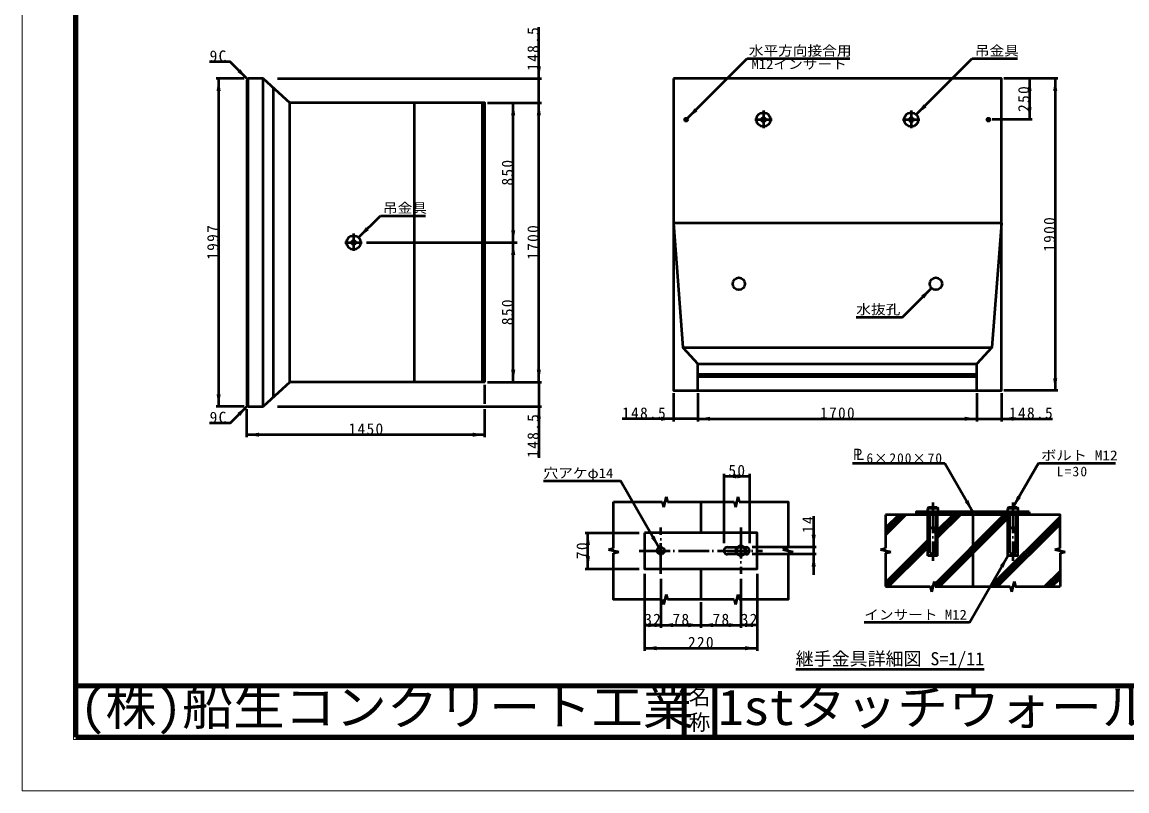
# Model space of a CAD drawing. Units: millimetres, scale not verified, with parts at other scales. Extents: x -2102 to 2102, y -1485 to 1485.
# Drawn here: x -2102 to 50, y -1485 to 13 of the extents above; entities that cross this region are included whole.
import ezdxf
from ezdxf.enums import TextEntityAlignment as Align

# ---------------------------------------------------------------- set-up
doc = ezdxf.new("R2010")
doc.units = ezdxf.units.MM
doc.header["$LTSCALE"] = 5
doc.linetypes.add('DASHED', pattern=[7.5, 6, -1.5])
doc.linetypes.add('LONG_DASHED_DOTTED', pattern=[15.25, 12, -1.5, 0.25, -1.5])
doc.layers.add('0-0_V-nasSTD', color=7, linetype='Continuous', lineweight=50)
doc.layers.add('0-1_0', color=7, linetype='Continuous', lineweight=100)
doc.styles.add('ＭＳ ゴシック', font='')
doc.styles.get('ＭＳ ゴシック').set_extended_font_data('MS Gothic')

msp = doc.modelspace()

# ---------------------------------------------------------------- linework, layer by layer
at = {"layer": '0-0_V-nasSTD', "lineweight": 100}
for p, q in [((-1997.5, 1380), (-1997.5, -1380)), ((-812.5, -1280), (-812.5, -1380)), ((-752.5, -1280), (-752.5, -1380)), ((-1997.5, -1380), (1997.5, -1380))]:
    msp.add_line(p, q, dxfattribs=at)
at = {"layer": '0-0_V-nasSTD'}
for p, q in [((-1095.555, -96.887), (-1095.555, 3.113)), ((-806.245, -174.737), (-689.393, -57.884)), ((-689.393, -57.884), (-489.393, -57.884)), ((-360.105, -167.157), (-250.833, -57.884)), ((-250.833, -57.884), (-162.833, -57.884)), ((-1669.555, -96.887), (-1724.555, -96.887)), ((-1719.555, -96.887), (-1719.555, -735.927)), ((-1661.675, -96.887), (-1664.555, -99.767)), ((-1664.555, -99.767), (-1664.555, -733.047)), ((-1661.675, -735.927), (-1661.675, -96.887)), ((-1632.555, -96.887), (-1580.59, -144.407)), ((-1604.555, -96.887), (-1090.555, -96.887)), ((-84.315, -96.887), (-189.315, -96.887)), ((-139.315, -96.887), (-139.315, -176.887)), ((-89.315, -96.887), (-89.315, -704.887)), ((-1612.59, -717.669), (-1612.59, -115.144)), ((-1338.155, -688.407), (-1338.155, -144.407)), ((-1205.355, -688.407), (-1205.355, -144.407)), ((-1195.555, -144.407), (-1090.555, -144.407)), ((-1145.555, -416.407), (-1145.555, -144.407)), ((-134.315, -176.887), (-212.315, -176.887)), ((-1446.825, -406.677), (-1404.399, -364.251)), ((-1404.399, -364.251), (-1316.399, -364.251)), ((-194.315, -378.487), (-833.355, -378.487)), ((-1431.555, -416.407), (-1137.555, -416.407)), ((-1145.555, -688.407), (-1145.555, -416.407)), ((-386.889, -561.941), (-330.32, -505.372)), ((-476.889, -561.941), (-386.889, -561.941)), ((-815.099, -620.921), (-212.571, -620.921)), ((-785.835, -704.887), (-785.835, -652.921)), ((-785.835, -652.921), (-241.835, -652.921)), ((-241.835, -704.887), (-241.835, -652.921)), ((-1580.59, -688.407), (-1632.555, -735.927)), ((-1195.555, -688.407), (-1090.555, -688.407)), ((-1095.555, -688.407), (-1095.555, -735.927)), ((-785.835, -672.887), (-241.835, -672.887)), ((-785.835, -677.687), (-241.835, -677.687)), ((-1200.555, -730.927), (-1200.555, -693.407)), ((-833.355, -709.887), (-833.355, -764.887)), ((-785.835, -709.887), (-785.835, -764.887)), ((-241.835, -709.887), (-241.835, -764.887)), ((-194.315, -709.887), (-194.315, -764.887)), ((-84.315, -704.887), (-189.315, -704.887)), ((-1669.555, -735.927), (-1724.555, -735.927)), ((-1664.555, -733.047), (-1661.675, -735.927)), ((-1664.555, -795.927), (-1664.555, -740.927)), ((-1604.555, -735.927), (-1090.555, -735.927)), ((-1200.555, -795.927), (-1200.555, -740.927)), ((-1095.555, -735.927), (-1095.555, -835.927)), ((-833.355, -759.887), (-933.355, -759.887)), ((-785.835, -759.887), (-833.355, -759.887)), ((-194.315, -759.887), (-94.315, -759.887)), ((-1200.555, -790.927), (-1664.555, -790.927)), ((-484.581, -846.361), (-304.581, -846.361)), ((-304.581, -846.361), (-249.962, -940.963)), ((-121.962, -846.361), (-171.962, -932.963)), ((-121.962, -846.361), (28.038, -846.361)), ((-1086.462, -880.997), (-936.462, -880.997)), ((-861.462, -1010.901), (-936.462, -880.997)), ((-734.962, -866.963), (-734.962, -1001.963)), ((-734.962, -871.963), (-684.962, -871.963)), ((-684.962, -866.963), (-684.962, -1001.963)), ((-949.962, -921.963), (-854.962, -921.963)), ((-949.962, -1011.963), (-949.962, -921.963)), ((-854.962, -921.963), (-852.462, -931.963)), ((-847.462, -911.963), (-852.462, -931.963)), ((-847.462, -911.963), (-844.962, -921.963)), ((-844.962, -921.963), (-714.962, -921.963)), ((-779.962, -921.963), (-779.962, -981.963)), ((-714.962, -921.963), (-712.462, -931.963)), ((-707.462, -911.963), (-712.462, -931.963)), ((-707.462, -911.963), (-704.962, -921.963)), ((-419.962, -946.963), (-419.962, -1011.963)), ((-394.259, -946.963), (-419.962, -972.667)), ((-387.187, -946.963), (-419.962, -979.738)), ((-380.116, -946.963), (-419.962, -986.809)), ((-358.903, -946.963), (-352.903, -940.963)), ((-351.832, -946.963), (-345.832, -940.963)), ((-344.761, -946.963), (-338.761, -940.963)), ((-336.462, -932.963), (-338.462, -934.963)), ((-317.462, -934.963), (-338.462, -934.963)), ((-337.69, -946.963), (-333.962, -943.236)), ((-337.462, -1026.963), (-337.462, -946.963)), ((-319.462, -932.963), (-336.462, -932.963)), ((-333.962, -970.963), (-333.962, -940.963)), ((-189.198, -946.963), (-324.21, -1081.975)), ((-182.127, -946.963), (-322.127, -1086.963)), ((-317.548, -940.963), (-321.962, -945.378)), ((-321.962, -940.963), (-321.962, -970.963)), ((-319.462, -932.963), (-317.462, -934.963)), ((-318.462, -1026.963), (-318.462, -946.963)), ((-288.193, -946.963), (-318.462, -977.233)), ((-281.121, -946.963), (-318.462, -984.304)), ((-274.05, -946.963), (-318.462, -991.375)), ((-316.477, -946.963), (-310.477, -940.963)), ((-309.406, -946.963), (-303.406, -940.963)), ((-302.335, -946.963), (-296.335, -940.963)), ((-295.264, -946.963), (-289.264, -940.963)), ((-288.193, -946.963), (-282.193, -940.963)), ((-281.121, -946.963), (-275.121, -940.963)), ((-274.05, -946.963), (-268.05, -940.963)), ((-266.979, -946.963), (-260.979, -940.963)), ((-259.908, -946.963), (-253.908, -940.963)), ((-252.837, -946.963), (-249.962, -944.088)), ((-246.837, -940.963), (-249.962, -944.088)), ((-249.962, -946.963), (-249.962, -1086.963)), ((-245.766, -946.963), (-239.766, -940.963)), ((-238.695, -946.963), (-232.695, -940.963)), ((-231.624, -946.963), (-225.624, -940.963)), ((-224.553, -946.963), (-218.553, -940.963)), ((-217.482, -946.963), (-211.482, -940.963)), ((-210.411, -946.963), (-204.411, -940.963)), ((-203.34, -946.963), (-197.34, -940.963)), ((-196.269, -946.963), (-190.269, -940.963)), ((-189.198, -946.963), (-183.198, -940.963)), ((-180.462, -932.963), (-182.462, -934.963)), ((-161.462, -934.963), (-182.462, -934.963)), ((-182.127, -946.963), (-177.962, -942.799)), ((-181.462, -1026.963), (-181.462, -946.963)), ((-163.462, -932.963), (-180.462, -932.963)), ((-177.962, -970.963), (-177.962, -940.963)), ((-161.984, -940.963), (-165.962, -944.941)), ((-165.962, -940.963), (-165.962, -970.963)), ((-163.462, -932.963), (-161.462, -934.963)), ((-162.462, -1026.963), (-162.462, -946.963)), ((-160.913, -946.963), (-154.913, -940.963)), ((-153.842, -946.963), (-147.842, -940.963)), ((-146.771, -946.963), (-140.771, -940.963)), ((-139.962, -940.963), (-139.962, -946.963)), ((-559.962, -1009.963), (-559.962, -949.963)), ((-315.055, -1086.963), (-181.462, -953.37)), ((-216.061, -1086.963), (-79.962, -950.865)), ((-208.989, -1086.963), (-79.962, -957.936)), ((-201.918, -1086.963), (-79.962, -965.007)), ((-1004.962, -981.963), (-899.962, -981.963)), ((-999.962, -1051.963), (-999.962, -981.963)), ((-333.962, -1020.963), (-333.962, -970.963)), ((-321.962, -1020.963), (-321.962, -970.963)), ((-177.962, -1020.963), (-177.962, -970.963)), ((-165.962, -1020.963), (-165.962, -970.963)), ((-727.962, -1009.963), (-708.025, -1009.963)), ((-695.9, -1009.963), (-691.962, -1009.963)), ((-554.962, -1009.963), (-679.962, -1009.963)), ((-559.962, -1023.963), (-559.962, -1009.963)), ((-358.193, -1016.963), (-337.462, -996.233)), ((-351.121, -1016.963), (-337.462, -1003.304)), ((-344.05, -1016.963), (-337.462, -1010.375)), ((-959.962, -1014.463), (-949.962, -1011.963)), ((-959.962, -1014.463), (-939.962, -1019.463)), ((-949.962, -1021.963), (-939.962, -1019.463)), ((-708.025, -1023.963), (-727.962, -1023.963)), ((-691.962, -1023.963), (-695.9, -1023.963)), ((-554.962, -1023.963), (-679.962, -1023.963)), ((-619.962, -1014.463), (-609.962, -1011.963)), ((-619.962, -1014.463), (-599.962, -1019.463)), ((-609.962, -1021.963), (-599.962, -1019.463)), ((-559.962, -1063.963), (-559.962, -1023.963)), ((-429.962, -1014.463), (-419.962, -1011.963)), ((-429.962, -1014.463), (-409.962, -1019.463)), ((-358.193, -1016.963), (-419.962, -1078.733)), ((-351.121, -1016.963), (-419.962, -1085.804)), ((-419.962, -1021.963), (-409.962, -1019.463)), ((-419.694, -1021.896), (-419.962, -1022.164)), ((-419.962, -1021.963), (-419.962, -1086.963)), ((-344.05, -1016.963), (-414.05, -1086.963)), ((-318.462, -1026.963), (-337.462, -1026.963)), ((-256.462, -1156.867), (-181.462, -1026.963)), ((-162.462, -1026.963), (-181.462, -1026.963)), ((-89.962, -1014.463), (-79.962, -1011.963)), ((-89.962, -1014.463), (-69.962, -1019.463)), ((-79.962, -1021.963), (-69.962, -1019.463)), ((-79.962, -1021.963), (-79.962, -1086.963)), ((-71.051, -1019.735), (-70.616, -1019.3)), ((-1004.962, -1051.963), (-899.962, -1051.963)), ((-779.962, -1051.963), (-779.962, -1111.963)), ((-889.962, -1061.963), (-889.962, -1211.963)), ((-857.962, -1071.963), (-857.962, -1166.963)), ((-701.962, -1071.963), (-701.962, -1166.963)), ((-669.962, -1061.963), (-669.962, -1211.963)), ((-109.994, -1086.963), (-79.962, -1056.931)), ((-102.923, -1086.963), (-79.962, -1064.002)), ((-95.852, -1086.963), (-79.962, -1071.073)), ((-419.962, -1086.963), (-332.962, -1086.963)), ((-332.962, -1086.963), (-330.462, -1096.963)), ((-332.21, -1089.975), (-327.551, -1085.316)), ((-325.462, -1076.963), (-330.462, -1096.963)), ((-325.462, -1076.963), (-322.962, -1086.963)), ((-322.962, -1086.963), (-176.962, -1086.963)), ((-176.962, -1086.963), (-174.462, -1096.963)), ((-169.462, -1076.963), (-174.462, -1096.963)), ((-854.962, -1111.963), (-852.462, -1121.963)), ((-847.462, -1101.963), (-852.462, -1121.963)), ((-847.462, -1101.963), (-844.962, -1111.963)), ((-714.962, -1111.963), (-844.962, -1111.963)), ((-779.962, -1116.963), (-779.962, -1166.963)), ((-714.962, -1111.963), (-712.462, -1121.963)), ((-707.462, -1101.963), (-712.462, -1121.963)), ((-707.462, -1101.963), (-704.962, -1111.963)), ((-889.962, -1161.963), (-857.962, -1161.963)), ((-857.962, -1161.963), (-779.962, -1161.963)), ((-779.962, -1161.963), (-701.962, -1161.963)), ((-669.962, -1161.963), (-701.962, -1161.963)), ((-256.462, -1156.867), (-461.462, -1156.867)), ((-889.962, -1206.963), (-669.962, -1206.963)), ((-594.962, -1247.991), (-227.462, -1247.991))]:
    msp.add_line(p, q, dxfattribs=at)
at = {"layer": '0-0_V-nasSTD', "linetype": 'LONG_DASHED_DOTTED'}
for p, q in [((-808.395, -181.687), (-808.395, -172.087)), ((-657.835, -159.447), (-657.835, -193.367)), ((-369.835, -159.447), (-369.835, -193.367)), ((-219.275, -181.687), (-219.275, -172.087)), ((-813.195, -176.887), (-803.595, -176.887)), ((-674.795, -176.887), (-640.875, -176.887)), ((-386.795, -176.887), (-352.875, -176.887)), ((-224.075, -176.887), (-214.475, -176.887)), ((-1456.555, -398.967), (-1456.555, -432.887)), ((-1473.515, -416.407), (-1439.595, -416.407)), ((-327.962, -922.963), (-327.962, -1036.963)), ((-171.962, -922.963), (-171.962, -1036.963)), ((-857.962, -1061.963), (-857.962, -971.963)), ((-701.962, -971.963), (-701.962, -1061.963)), ((-899.962, -1016.963), (-659.962, -1016.963))]:
    msp.add_line(p, q, dxfattribs=at)
at = {"layer": '0-0_V-nasSTD', "linetype": 'DASHED'}
for p, q in [((-708.025, -1009.963), (-695.9, -1009.963)), ((-695.9, -1023.963), (-708.025, -1023.963))]:
    msp.add_line(p, q, dxfattribs=at)
at = {"layer": '0-0_V-nasSTD', "lineweight": 18}
for points in [[(-2102.5, -1485), (-2102.5, 1485), (2102.5, 1485), (2102.5, -1485)], [(-2002.5, -1385), (-2002.5, 1385), (2002.5, 1385), (2002.5, -1385)]]:
    msp.add_lwpolyline(points, close=True, dxfattribs=at)
at = {"layer": '0-0_V-nasSTD'}
for points in [[(-1663.115, -98.327), (-1697.056, -64.386), (-1737.056, -64.386)], [(-1661.675, -735.927), (-1632.555, -735.927), (-1632.555, -96.887), (-1661.675, -96.887)], [(-1095.555, -688.407), (-1095.555, -144.407), (-1095.555, -96.887)], [(-1200.555, -688.407), (-1200.555, -144.407), (-1580.59, -144.407)], [(-1200.555, -688.407), (-1580.59, -688.407), (-1580.59, -144.407)], [(-833.355, -378.487), (-815.099, -620.921), (-785.835, -652.921)], [(-194.315, -378.487), (-212.571, -620.921), (-241.835, -652.921)], [(-1663.115, -734.487), (-1697.056, -768.428), (-1737.056, -768.428)], [(-785.835, -759.887), (-241.835, -759.887), (-194.315, -759.887)], [(-704.962, -921.963), (-609.962, -921.963), (-609.962, -1011.963)], [(-79.962, -1011.963), (-79.962, -946.963), (-419.962, -946.963)], [(-139.962, -940.963), (-359.962, -940.963), (-359.962, -946.963)], [(-338.462, -934.963), (-338.462, -940.963), (-317.462, -940.963), (-317.462, -934.963)], [(-182.462, -934.963), (-182.462, -940.963), (-161.462, -940.963), (-161.462, -934.963)], [(-711.056, -1011.713), (-701.962, -1006.463), (-692.869, -1011.713), (-692.869, -1022.213)], [(-692.869, -1022.213), (-701.962, -1027.463), (-711.056, -1022.213), (-711.056, -1011.713)], [(-854.962, -1111.963), (-949.962, -1111.963), (-949.962, -1021.963)], [(-609.962, -1021.963), (-609.962, -1111.963), (-704.962, -1111.963)], [(-169.462, -1076.963), (-166.962, -1086.963), (-79.962, -1086.963)]]:
    msp.add_lwpolyline(points, dxfattribs=at)
for points in [[(-833.355, -96.887), (-833.355, -704.887), (-194.315, -704.887), (-194.315, -96.887)], [(-889.962, -981.963), (-889.962, -1051.963), (-669.962, -1051.963), (-669.962, -981.963)]]:
    msp.add_lwpolyline(points, close=True, dxfattribs=at)
for centre, radius in [((-657.835, -176.887), 13.76), ((-369.835, -176.887), 13.76), ((-808.395, -176.887), 3.04), ((-808.395, -176.887), 1.92), ((-808.395, -176.887), 1.6), ((-657.835, -176.887), 4), ((-369.835, -176.887), 4), ((-219.275, -176.887), 3.04), ((-219.275, -176.887), 1.92), ((-219.275, -176.887), 1.6), ((-1456.555, -416.407), 13.76), ((-1456.555, -416.407), 4), ((-705.835, -496.887), 12), ((-321.835, -496.887), 12), ((-857.962, -1016.963), 7), ((-701.962, -1016.963), 8.5)]:
    msp.add_circle(centre, radius, dxfattribs=at)
for centre, radius, start, end in [((-327.962, -961.526), 28.562, 68.4314, 111.5686), ((-171.962, -961.526), 28.562, 68.4314, 111.5686), ((-327.962, -962.963), 10, 233.1301, 306.8699), ((-171.962, -962.963), 10, 233.1301, 306.8699), ((-727.962, -1016.963), 7, 90, 270), ((-691.962, -1016.963), 7, 270, 90), ((-327.962, -1012.963), 10, 233.1301, 306.8699), ((-171.962, -1012.963), 10, 233.1301, 306.8699)]:
    msp.add_arc(centre, radius, start, end, dxfattribs=at)
for points in [[(-1682.914, -84.185), (-1680.086, -81.356), (-1663.115, -98.327)], [(-1680.086, -81.356), (-1677.257, -78.528), (-1663.115, -98.327)], [(-1099.555, -72.887), (-1095.555, -96.887), (-1095.555, -72.887)], [(-1095.555, -96.887), (-1095.555, -72.887), (-1091.555, -72.887)], [(-1723.555, -120.887), (-1719.555, -120.887), (-1719.555, -96.887)], [(-1719.555, -120.887), (-1719.555, -96.887), (-1715.555, -120.887)], [(-143.315, -120.887), (-139.315, -120.887), (-139.315, -96.887)], [(-139.315, -120.887), (-139.315, -96.887), (-135.315, -120.887)], [(-93.315, -120.887), (-89.315, -120.887), (-89.315, -96.887)], [(-89.315, -120.887), (-89.315, -96.887), (-85.315, -120.887)], [(-1149.555, -168.407), (-1145.555, -168.407), (-1145.555, -144.407)], [(-1145.555, -168.407), (-1145.555, -144.407), (-1141.555, -168.407)], [(-1099.555, -168.407), (-1095.555, -168.407), (-1095.555, -144.407)], [(-1095.555, -168.407), (-1095.555, -144.407), (-1091.555, -168.407)], [(-360.105, -167.157), (-345.963, -147.358), (-343.135, -150.186)], [(-360.105, -167.157), (-343.135, -150.186), (-340.306, -153.015)], [(-806.245, -174.737), (-792.103, -154.938), (-789.275, -157.767)], [(-806.245, -174.737), (-789.275, -157.767), (-786.446, -160.595)], [(-143.315, -152.887), (-139.315, -176.887), (-139.315, -152.887)], [(-139.315, -176.887), (-139.315, -152.887), (-135.315, -152.887)], [(-1446.825, -406.677), (-1432.683, -386.878), (-1429.855, -389.706)], [(-1446.825, -406.677), (-1429.855, -389.706), (-1427.026, -392.535)], [(-1149.555, -392.407), (-1145.555, -416.407), (-1145.555, -392.407)], [(-1145.555, -416.407), (-1145.555, -392.407), (-1141.555, -392.407)], [(-1149.555, -440.407), (-1145.555, -440.407), (-1145.555, -416.407)], [(-1145.555, -440.407), (-1145.555, -416.407), (-1141.555, -440.407)], [(-350.119, -519.514), (-347.291, -522.343), (-330.32, -505.372)], [(-347.291, -522.343), (-344.462, -525.171), (-330.32, -505.372)], [(-1149.555, -664.407), (-1145.555, -688.407), (-1145.555, -664.407)], [(-1145.555, -688.407), (-1145.555, -664.407), (-1141.555, -664.407)], [(-1099.555, -664.407), (-1095.555, -688.407), (-1095.555, -664.407)], [(-1095.555, -688.407), (-1095.555, -664.407), (-1091.555, -664.407)], [(-93.315, -680.887), (-89.315, -704.887), (-89.315, -680.887)], [(-89.315, -704.887), (-89.315, -680.887), (-85.315, -680.887)], [(-1723.555, -711.927), (-1719.555, -735.927), (-1719.555, -711.927)], [(-1719.555, -735.927), (-1719.555, -711.927), (-1715.555, -711.927)], [(-1682.914, -748.629), (-1680.086, -751.457), (-1663.115, -734.487)], [(-1680.086, -751.457), (-1677.257, -754.286), (-1663.115, -734.487)], [(-1099.555, -759.927), (-1095.555, -759.927), (-1095.555, -735.927)], [(-1095.555, -759.927), (-1095.555, -735.927), (-1091.555, -759.927)], [(-857.355, -759.887), (-857.355, -755.887), (-833.355, -759.887)], [(-857.355, -763.887), (-857.355, -759.887), (-833.355, -759.887)], [(-785.835, -759.887), (-761.835, -759.887), (-761.835, -755.887)], [(-785.835, -759.887), (-761.835, -763.887), (-761.835, -759.887)], [(-265.835, -759.887), (-265.835, -755.887), (-241.835, -759.887)], [(-265.835, -763.887), (-265.835, -759.887), (-241.835, -759.887)], [(-194.315, -759.887), (-170.315, -759.887), (-170.315, -755.887)], [(-194.315, -759.887), (-170.315, -763.887), (-170.315, -759.887)], [(-1664.555, -790.927), (-1640.555, -790.927), (-1640.555, -786.927)], [(-1664.555, -790.927), (-1640.555, -794.927), (-1640.555, -790.927)], [(-1224.555, -790.927), (-1224.555, -786.927), (-1200.555, -790.927)], [(-1224.555, -794.927), (-1224.555, -790.927), (-1200.555, -790.927)], [(-734.962, -871.963), (-710.962, -871.963), (-710.962, -867.963)], [(-734.962, -871.963), (-710.962, -875.963), (-710.962, -871.963)], [(-708.962, -871.963), (-708.962, -867.963), (-684.962, -871.963)], [(-708.962, -875.963), (-708.962, -871.963), (-684.962, -871.963)], [(-265.427, -922.178), (-261.962, -920.178), (-249.962, -940.963)], [(-261.962, -920.178), (-258.498, -918.178), (-249.962, -940.963)], [(-171.962, -932.963), (-163.427, -910.178), (-159.962, -912.178)], [(-171.962, -932.963), (-159.962, -912.178), (-156.498, -914.178)], [(-1003.962, -1005.963), (-999.962, -1005.963), (-999.962, -981.963)], [(-999.962, -1005.963), (-999.962, -981.963), (-995.962, -1005.963)], [(-876.927, -992.116), (-873.462, -990.116), (-861.462, -1010.901)], [(-873.462, -990.116), (-869.998, -988.116), (-861.462, -1010.901)], [(-563.962, -985.963), (-559.962, -1009.963), (-559.962, -985.963)], [(-559.962, -1009.963), (-559.962, -985.963), (-555.962, -985.963)], [(-1003.962, -1027.963), (-999.962, -1051.963), (-999.962, -1027.963)], [(-999.962, -1051.963), (-999.962, -1027.963), (-995.962, -1027.963)], [(-563.962, -1047.963), (-559.962, -1047.963), (-559.962, -1023.963)], [(-559.962, -1047.963), (-559.962, -1023.963), (-555.962, -1047.963)], [(-196.927, -1045.748), (-193.462, -1047.748), (-181.462, -1026.963)], [(-193.462, -1047.748), (-189.998, -1049.748), (-181.462, -1026.963)], [(-889.962, -1161.963), (-865.962, -1161.963), (-865.962, -1157.963)], [(-889.962, -1161.963), (-865.962, -1165.963), (-865.962, -1161.963)], [(-881.962, -1161.963), (-881.962, -1157.963), (-857.962, -1161.963)], [(-881.962, -1165.963), (-881.962, -1161.963), (-857.962, -1161.963)], [(-857.962, -1161.963), (-833.962, -1161.963), (-833.962, -1157.963)], [(-857.962, -1161.963), (-833.962, -1165.963), (-833.962, -1161.963)], [(-803.962, -1161.963), (-803.962, -1157.963), (-779.962, -1161.963)], [(-803.962, -1165.963), (-803.962, -1161.963), (-779.962, -1161.963)], [(-779.962, -1161.963), (-755.962, -1161.963), (-755.962, -1157.963)], [(-779.962, -1161.963), (-755.962, -1165.963), (-755.962, -1161.963)], [(-725.962, -1161.963), (-725.962, -1157.963), (-701.962, -1161.963)], [(-725.962, -1165.963), (-725.962, -1161.963), (-701.962, -1161.963)], [(-701.962, -1161.963), (-677.962, -1161.963), (-677.962, -1157.963)], [(-701.962, -1161.963), (-677.962, -1165.963), (-677.962, -1161.963)], [(-693.962, -1161.963), (-693.962, -1157.963), (-669.962, -1161.963)], [(-693.962, -1165.963), (-693.962, -1161.963), (-669.962, -1161.963)], [(-889.962, -1206.963), (-865.962, -1206.963), (-865.962, -1202.963)], [(-693.962, -1206.963), (-693.962, -1202.963), (-669.962, -1206.963)], [(-889.962, -1206.963), (-865.962, -1210.963), (-865.962, -1206.963)], [(-693.962, -1210.963), (-693.962, -1206.963), (-669.962, -1206.963)]]:
    msp.add_solid(points, dxfattribs=at)
at = {"layer": '0-1_0'}
msp.add_line((-1997.5, -1280), (1997.5, -1280), dxfattribs=at)

# ---------------------------------------------------------------- texts
at = {"layer": '0-0_V-nasSTD', "style": 'ＭＳ ゴシック'}
for s, height, width, p in [('水平方向接合用', 19.06, 1.1, (-686.393, -57.884)), ('吊金具', 19.06, 1.1, (-245.833, -57.884)), ('M12インサート', 19.06, 1.1, (-681.143, -83.884)), ('吊金具', 19.06, 1.1, (-1399.399, -364.251)), ('水抜孔', 19.06, 1.1, (-476.889, -561.941)), ('Ｐ', 21.63, 0.9, (-487.704, -846.361)), ('Ｌ', 21.63, 0.9, (-483.081, -846.361)), ('ボルト M12', 19.06, 1.15, (-116.962, -846.361)), ('穴アケφ14', 19.06, 1.1, (-1086.462, -880.997)), ('インサート M12', 19.06, 1.1, (-461.462, -1156.867)), ('(株)船生コンクリート工業', 69.65, 1.05, (-1990, -1377.45)), ('1stタッチウォール標準型', 69.65, 1.05, (-746.25, -1377.53))]:
    msp.add_text(s, height=height, dxfattribs=dict(at, width=width)).set_placement(p, align=Align.BOTTOM_LEFT)
for s, height, p in [('継手金具詳細図 S=1/11', 25.66, (-594.962, -1247.991)), ('名', 30.79, (-803.518, -1326.001)), ('称', 30.79, (-803.524, -1375.99))]:
    msp.add_text(s, height=height, dxfattribs=at).set_placement(p, align=Align.BOTTOM_LEFT)
at = {"layer": '0-0_V-nasSTD', "char_height": 21.99, "attachment_point": 7, "rotation": 90, "style": 'ＭＳ ゴシック'}
for s, insert in [('\\T1.17;148.5', (-1095.555, -81.887)), ('\\T1.17;250', (-139.315, -161.887)), ('\\T1.17;850', (-1145.555, -305.407)), ('\\T1.17;1997', (-1719.555, -450.157)), ('\\T1.17;1700', (-1095.555, -450.157)), ('\\T1.17;1900', (-89.315, -434.637)), ('\\T1.17;850', (-1145.555, -577.407)), ('\\T1.17;148.5', (-1095.555, -835.927)), ('\\T1.17;14', (-559.962, -982.463)), ('\\T1.17;70', (-999.962, -1033.213))]:
    msp.add_mtext(s, dxfattribs=dict(at, insert=insert))
at = {"layer": '0-0_V-nasSTD', "attachment_point": 7, "style": 'ＭＳ ゴシック'}
for s, insert, char_height in [('\\T1.17;9C', (-1737.056, -64.386), 21.99), ('\\T1.17;9C', (-1737.056, -768.428), 21.99), ('\\T1.17;148.5', (-933.355, -759.887), 21.99), ('\\T1.17;1700', (-547.585, -759.887), 21.99), ('\\T1.17;148.5', (-179.315, -759.887), 21.99), ('\\T1.17;1450', (-1466.305, -790.927), 21.99), ('\\T1.15;6×200×70', (-457.081, -846.361), 19.06), ('\\T1.17;50', (-726.213, -871.963), 21.99), ('\\T1.19;L=30', (-86.493, -872.361), 19.06), ('\\T1.17;32', (-890.213, -1161.963), 21.99), ('\\T1.17;78', (-835.213, -1161.963), 21.99), ('\\T1.17;78', (-757.213, -1161.963), 21.99), ('\\T1.17;32', (-702.213, -1161.963), 21.99), ('\\T1.17;220', (-804.962, -1206.963), 21.99)]:
    msp.add_mtext(s, dxfattribs=dict(at, insert=insert, char_height=char_height))

doc.saveas('drawing.dxf')
